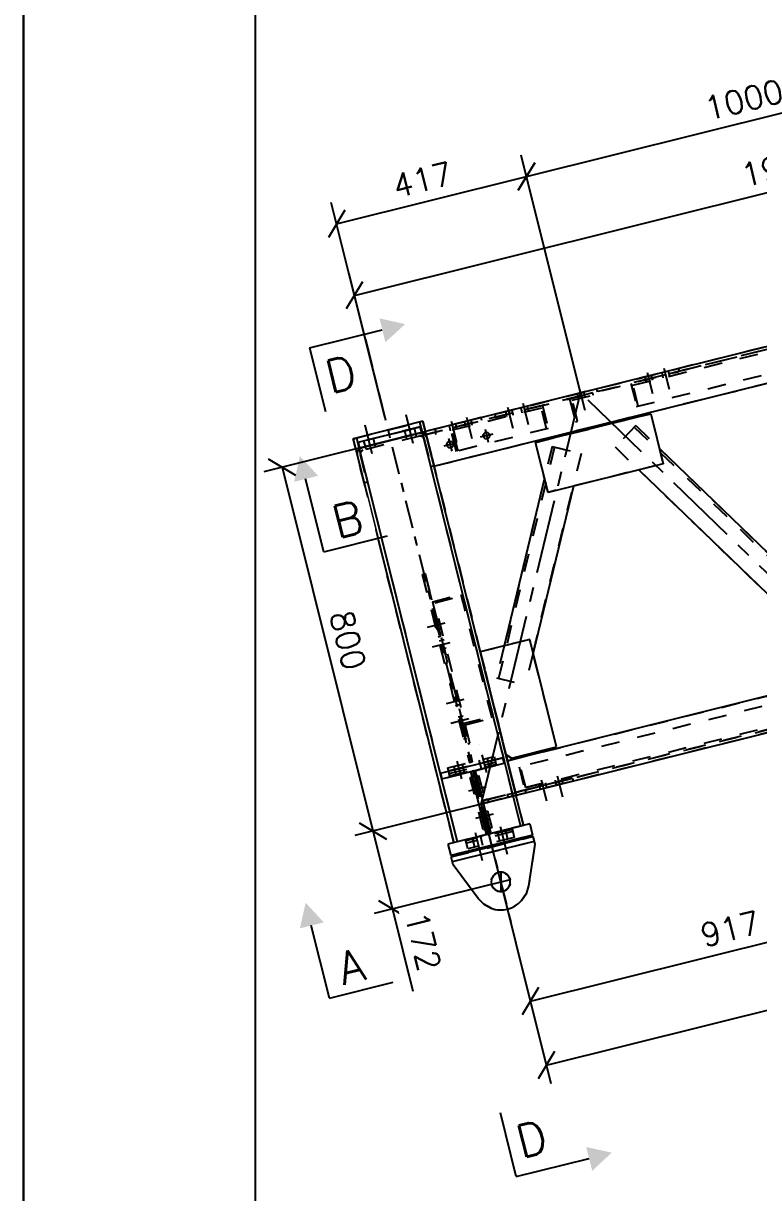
# Model space of a CAD drawing. Header units: millimetres. Extents: x 505 to 1346, y 20403 to 20997.
# Drawn here: x 505.1 to 583.5, y 20701.7 to 20826.4 of the extents above; entities that cross this region are included whole.
import ezdxf

# ---------------------------------------------------------------- set-up
doc = ezdxf.new("R2010")
doc.units = ezdxf.units.MM
for name, pattern in [('CENTER', [12.7, 7.9375, -1.5875, 1.5875, -1.5875]), ('DXK_LINE_DOT2', [3.9198, 1.9599, -1.9599]), ('DXK_LINE_DOT3', [5.9187, 2.979, -0.9799, 0.9799, -0.9799]), ('DXK_LINE_DOT6', [6.9771, 2.979, -1.0191, 1.9599, -1.0191])]:
    doc.linetypes.add(name, pattern=pattern)
doc.styles.add('RomanS', font='ROMANS__.TTF', dxfattribs={"height": 0.2})

# ---------------------------------------------------------------- blocks, each defined once
blk = doc.blocks.new('Unknown-110200292-1058')
at = {"color": 5, "linetype": 'Continuous'}
blk.add_line((505.07, 20996.85), (505.07, 20402.85), dxfattribs=at)
blk = doc.blocks.new('FORMATO_DET_A1-110200292-76346')
at = {"color": 2, "linetype": 'Continuous', "true_color": 0xffff00}
blk.add_line((505.07, 20403.05), (505.07, 20996.85), dxfattribs=at)
at = {"color": 1, "linetype": 'Continuous', "true_color": 0xff0000}
blk.add_line((529.8, 20412.67), (529.8, 20987.23), dxfattribs=at)
blk = doc.blocks.new('Part-110200292-1312 - 1090')
at = {"color": 7, "linetype": 'DXK_LINE_DOT2'}
for p, q in [((550.46, 20746.38), (555.4, 20747.61)), ((550.52, 20746.13), (555.47, 20747.37)), ((555.49, 20747.27), (553.16, 20746.68)), ((555.4, 20747.61), (555.49, 20747.27)), ((550.54, 20746.03), (550.46, 20746.38)), ((552.88, 20746.61), (550.54, 20746.03)), ((552.88, 20746.61), (550.54, 20746.03)), ((553.16, 20746.68), (552.88, 20746.61)), ((552.88, 20746.61), (553.16, 20746.68)), ((552.88, 20746.61), (552.88, 20746.61)), ((554.55, 20739.88), (552.88, 20746.61)), ((553.16, 20746.68), (554.84, 20739.95)), ((553.12, 20745.63), (553.4, 20745.7)), ((554.31, 20740.87), (554.59, 20740.94)), ((552.22, 20739.3), (557.17, 20740.53)), ((557.2, 20740.43), (552.25, 20739.2)), ((557.26, 20740.19), (552.31, 20738.95)), ((554.55, 20739.88), (554.84, 20739.95)), ((554.55, 20739.88), (554.55, 20739.88)), ((557.17, 20740.53), (557.26, 20740.19)), ((552.31, 20738.95), (552.22, 20739.3))]:
    blk.add_line(p, q, dxfattribs=at)
blk = doc.blocks.new('Part-110200292-1311 - 1090')
at = {"color": 7, "linetype": 'DXK_LINE_DOT3'}
blk.add_line((541.53, 20792.74), (557.11, 20730.23), dxfattribs=at)
at = {"color": 3, "linetype": 'Continuous'}
for p, q in [((547.66, 20783.97), (540.23, 20782.11)), ((547.31, 20783.88), (558.06, 20740.77)), ((558.4, 20740.86), (547.66, 20783.97)), ((540.23, 20782.11), (550.98, 20739.01)), ((540.58, 20782.2), (551.33, 20739.09))]:
    blk.add_line(p, q, dxfattribs=at)
at = {"color": 7, "linetype": 'DXK_LINE_DOT2'}
for p, q in [((558.4, 20740.86), (550.98, 20739.01)), ((558.4, 20740.86), (558.4, 20740.86)), ((558.4, 20740.86), (558.4, 20740.86)), ((558.06, 20740.77), (558.06, 20740.77)), ((550.98, 20739.01), (550.98, 20739.01)), ((551.33, 20739.09), (551.33, 20739.09)), ((551.33, 20739.09), (551.33, 20739.09))]:
    blk.add_line(p, q, dxfattribs=at)
blk = doc.blocks.new('Part-110200292-1313 - 1090')
at = {"color": 7, "linetype": 'DXK_LINE_DOT2'}
for p, q in [((548.68, 20764.72), (551.76, 20765.48)), ((548.68, 20764.72), (552.46, 20749.56)), ((548.94, 20764.61), (551.8, 20765.33)), ((552.68, 20749.62), (548.94, 20764.61)), ((555.04, 20752.32), (551.76, 20765.48)), ((549.21, 20762.57), (549.44, 20762.63)), ((551.92, 20751.71), (555, 20752.47)), ((552.19, 20751.6), (555.04, 20752.32)), ((552.46, 20749.56), (552.68, 20749.62))]:
    blk.add_line(p, q, dxfattribs=at)
blk = doc.blocks.new('Part-110200292-1314 - 1090')
at = {"color": 7, "linetype": 'DXK_LINE_DOT2'}
for p, q in [((547.24, 20782.7), (541.19, 20781.19)), ((547.31, 20782.4), (541.26, 20780.89)), ((547.24, 20782.7), (547.6, 20782.7)), ((547.51, 20782.39), (547.31, 20782.4)), ((547.68, 20782.29), (547.51, 20782.39)), ((547.6, 20782.7), (547.91, 20782.51)), ((547.78, 20782.12), (547.68, 20782.29)), ((547.78, 20782.12), (548.53, 20779.16)), ((547.91, 20782.51), (548.09, 20782.19)), ((548.09, 20782.19), (548.84, 20779.23)), ((540.68, 20780.71), (540.87, 20781.02)), ((540.87, 20781.02), (541.19, 20781.19)), ((541.09, 20780.79), (540.98, 20780.62)), ((541.26, 20780.89), (541.09, 20780.79)), ((540.68, 20780.34), (540.68, 20780.71)), ((541.41, 20777.38), (540.68, 20780.34)), ((540.98, 20780.62), (540.98, 20780.42)), ((540.98, 20780.42), (541.72, 20777.46)), ((548.53, 20779.16), (548.84, 20779.23)), ((541.72, 20777.46), (541.41, 20777.38))]:
    blk.add_line(p, q, dxfattribs=at)
blk = doc.blocks.new('Part-110200292-1750 - 1090')
at = {"color": 7, "linetype": 'DXK_LINE_DOT2'}
for p, q in [((1020.87, 20900.46), (548.01, 20782.57)), ((547.93, 20782.87), (547.91, 20782.87)), ((547.99, 20782.56), (547.91, 20782.87)), ((547.91, 20782.87), (548.09, 20782.19)), ((547.99, 20782.56), (548.01, 20782.57)), ((547.99, 20782.56), (547.99, 20782.56)), ((549.06, 20782.83), (548.98, 20783.14)), ((548.84, 20779.23), (548.85, 20779.18))]:
    blk.add_line(p, q, dxfattribs=at)
at = {"color": 3, "linetype": 'Continuous'}
for p, q in [((548.85, 20779.18), (1021.71, 20897.07)), ((941.58, 20881.02), (547.93, 20782.87))]:
    blk.add_line(p, q, dxfattribs=at)
blk = doc.blocks.new('Part-110200292-1355 - 1090')
at = {"color": 3, "linetype": 'Continuous'}
for p, q in [((1029.56, 20865.66), (556.68, 20747.76)), ((1030.48, 20861.96), (557.61, 20744.06))]:
    blk.add_line(p, q, dxfattribs=at)
at = {"color": 7, "linetype": 'DXK_LINE_DOT2'}
for p, q in [((1030.41, 20862.27), (557.53, 20744.37)), ((556.68, 20747.76), (557.61, 20744.06)), ((558.67, 20744.33), (558.6, 20744.63))]:
    blk.add_line(p, q, dxfattribs=at)
blk = doc.blocks.new('Part-110200292-1356 - 1090')
at = {"color": 7, "linetype": 'DXK_LINE_DOT2'}
for p, q in [((561.69, 20781.23), (555.74, 20756.56)), ((561.46, 20781.29), (560.64, 20777.89)), ((561.46, 20781.29), (564.55, 20780.55)), ((564.55, 20780.55), (563.71, 20777.06)), ((556.33, 20760.01), (555.51, 20756.61)), ((559.41, 20759.27), (558.59, 20755.87)), ((555.51, 20756.61), (558.59, 20755.87))]:
    blk.add_line(p, q, dxfattribs=at)
at = {"color": 3, "linetype": 'Continuous'}
for p, q in [((560.64, 20777.89), (556.33, 20760.01)), ((563.71, 20777.06), (559.41, 20759.27))]:
    blk.add_line(p, q, dxfattribs=at)
blk = doc.blocks.new('Part-110200292-1357 - 1090')
at = {"color": 7, "linetype": 'CENTER'}
blk.add_line((598.4, 20754.23), (564.47, 20787), dxfattribs=at)
at = {"color": 7, "linetype": 'DXK_LINE_DOT2'}
for p, q in [((570.37, 20783.51), (568.16, 20781.23)), ((570.2, 20783.34), (594.55, 20759.84)), ((570.37, 20783.51), (572.88, 20781.08)), ((568.16, 20781.23), (570.68, 20778.79)), ((592.19, 20762.44), (594.71, 20760.01)), ((589.99, 20760.15), (592.51, 20757.72)), ((594.71, 20760.01), (592.51, 20757.72))]:
    blk.add_line(p, q, dxfattribs=at)
at = {"color": 3, "linetype": 'Continuous'}
for p, q in [((572.88, 20781.08), (592.19, 20762.44)), ((570.68, 20778.79), (589.99, 20760.15))]:
    blk.add_line(p, q, dxfattribs=at)
blk = doc.blocks.new('Bolt-110200292-2314 - 1090')
at = {"color": 3, "linetype": 'Continuous'}
for p, q in [((553.24, 20740.08), (553.98, 20737.12)), ((553.24, 20740.08), (553.98, 20737.12)), ((553.24, 20740.08), (553.98, 20737.12)), ((553.8, 20739.69), (553.88, 20739.35)), ((553.8, 20739.69), (553.88, 20739.35)), ((553.8, 20739.69), (553.88, 20739.35)), ((552.92, 20739.47), (553.01, 20739.13)), ((552.92, 20739.47), (553.01, 20739.13)), ((552.92, 20739.47), (553.01, 20739.13)), ((553.01, 20739.13), (553.16, 20738.52)), ((553.01, 20739.13), (553.16, 20738.52)), ((553.01, 20739.13), (553.16, 20738.52)), ((553.88, 20739.35), (554.03, 20738.74)), ((553.88, 20739.35), (554.03, 20738.74)), ((553.88, 20739.35), (554.03, 20738.74))]:
    blk.add_line(p, q, dxfattribs=at)
blk = doc.blocks.new('Bolt-110200292-2320 - 1090')
at = {"color": 3, "linetype": 'DXK_LINE_DOT2'}
for p, q in [((554.43, 20744.97), (551.78, 20744.31)), ((553.24, 20745.14), (552.94, 20745.06)), ((553.52, 20745.21), (553.24, 20745.14)), ((553.83, 20745.29), (553.52, 20745.21)), ((553.46, 20744.27), (553.16, 20744.19)), ((553.74, 20744.34), (553.46, 20744.27)), ((554.05, 20744.41), (553.74, 20744.34)), ((555.16, 20742.06), (552.51, 20741.4)), ((553.97, 20742.23), (553.66, 20742.15)), ((554.25, 20742.3), (553.97, 20742.23)), ((554.56, 20742.37), (554.25, 20742.3)), ((554.19, 20741.36), (553.88, 20741.28)), ((554.47, 20741.43), (554.19, 20741.36)), ((554.77, 20741.5), (554.47, 20741.43))]:
    blk.add_line(p, q, dxfattribs=at)
blk = doc.blocks.new('Bolt-110200292-2315 - 1090')
at = {"color": 3, "linetype": 'Continuous'}
for p, q in [((553.24, 20740.08), (553.98, 20737.12)), ((553.24, 20740.08), (553.98, 20737.12)), ((553.24, 20740.08), (553.98, 20737.12)), ((553.8, 20739.69), (553.88, 20739.35)), ((553.8, 20739.69), (553.88, 20739.35)), ((553.8, 20739.69), (553.88, 20739.35)), ((552.92, 20739.47), (553.01, 20739.13)), ((552.92, 20739.47), (553.01, 20739.13)), ((552.92, 20739.47), (553.01, 20739.13)), ((553.01, 20739.13), (553.16, 20738.52)), ((553.01, 20739.13), (553.16, 20738.52)), ((553.01, 20739.13), (553.16, 20738.52)), ((553.88, 20739.35), (554.03, 20738.74)), ((553.88, 20739.35), (554.03, 20738.74)), ((553.88, 20739.35), (554.03, 20738.74))]:
    blk.add_line(p, q, dxfattribs=at)
blk = doc.blocks.new('Part-110200292-1384 - 1090')
at = {"color": 7, "linetype": 'DXK_LINE_DOT2'}
for p, q in [((591.42, 20755.44), (557.92, 20747.09)), ((591.87, 20752.93), (591.26, 20755.4)), ((591.98, 20753.2), (591.42, 20755.44)), ((560.27, 20745.06), (593.61, 20753.37)), ((591.87, 20752.93), (593.61, 20753.37)), ((591.98, 20753.2), (593.55, 20753.6)), ((593.55, 20753.6), (591.98, 20753.2)), ((593.61, 20753.37), (593.55, 20753.6)), ((558.63, 20744.89), (591.98, 20753.2)), ((557.92, 20747.09), (558.53, 20744.62)), ((558.63, 20744.89), (558.08, 20747.13)), ((558.53, 20744.62), (560.27, 20745.06)), ((558.53, 20744.62), (560.27, 20745.06)), ((560.21, 20745.28), (558.63, 20744.89)), ((560.27, 20745.06), (560.21, 20745.28))]:
    blk.add_line(p, q, dxfattribs=at)
blk = doc.blocks.new('Part-110200292-1692 - 1090')
at = {"color": 7, "linetype": 'DXK_LINE_DOT2'}
for p, q in [((556.19, 20748.08), (549.55, 20746.43)), ((549.7, 20745.82), (556.34, 20747.48)), ((556.34, 20747.48), (556.19, 20748.08)), ((549.55, 20746.43), (549.7, 20745.82))]:
    blk.add_line(p, q, dxfattribs=at)
blk = doc.blocks.new('Part-110200292-1396 - 1090')
at = {"color": 7, "linetype": 'DXK_LINE_DOT2'}
for p, q in [((565.78, 20787), (563.31, 20786.38)), ((565.84, 20786.77), (565.78, 20787)), ((563.31, 20786.38), (563.93, 20783.92)), ((563.6, 20786.21), (565.84, 20786.77)), ((564.16, 20783.98), (563.6, 20786.21)), ((563.93, 20783.92), (564.16, 20783.98))]:
    blk.add_line(p, q, dxfattribs=at)
blk = doc.blocks.new('Part-110200292-1408 - 1090')
at = {"color": 7, "linetype": 'DXK_LINE_DOT2'}
for p, q in [((607.76, 20797.47), (569.85, 20788.01)), ((570.06, 20787.82), (607.81, 20797.24)), ((606.71, 20794.59), (606.1, 20797.05)), ((607.76, 20797.47), (607.81, 20797.24)), ((606.87, 20794.63), (606.31, 20796.86)), ((570.46, 20785.55), (606.87, 20794.63)), ((571.56, 20788.2), (571.51, 20788.43)), ((569.85, 20788.01), (570.46, 20785.55)), ((570.62, 20785.59), (570.06, 20787.82))]:
    blk.add_line(p, q, dxfattribs=at)
blk = doc.blocks.new('Part-110200292-1409 - 1090')
at = {"color": 7, "linetype": 'DXK_LINE_DOT2'}
for p, q in [((560.41, 20785.66), (548.98, 20782.81)), ((560.3, 20785.39), (549.03, 20782.58)), ((558.65, 20784.98), (558.59, 20785.21)), ((560.85, 20783.15), (560.3, 20785.39)), ((560.41, 20785.66), (561.02, 20783.2)), ((551.41, 20780.8), (550.79, 20783.26)), ((548.98, 20782.81), (549.03, 20782.58)), ((551.24, 20780.76), (550.68, 20782.99)), ((561.02, 20783.2), (551.24, 20780.76))]:
    blk.add_line(p, q, dxfattribs=at)
blk = doc.blocks.new('Bolt-110200292-2583 - 1090')
at = {"color": 3, "linetype": 'Continuous'}
for p, q in [((558.34, 20785.89), (558.9, 20783.65)), ((556.46, 20785), (556.54, 20784.69)), ((556.54, 20784.69), (556.59, 20784.47)), ((556.7, 20785.48), (557.26, 20783.24)), ((557.14, 20785.17), (557.22, 20784.86)), ((557.22, 20784.86), (557.27, 20784.64)), ((558.1, 20785.41), (558.18, 20785.1)), ((558.18, 20785.1), (558.23, 20784.88)), ((558.78, 20785.58), (558.86, 20785.27)), ((558.86, 20785.27), (558.91, 20785.04))]:
    blk.add_line(p, q, dxfattribs=at)
blk = doc.blocks.new('Part-110200292-2102 - 1090')
at = {"color": 7, "linetype": 'CENTER'}
blk.add_line((553.89, 20743.13), (564.47, 20787), dxfattribs=at)
at = {"color": 7, "linetype": 'DXK_LINE_DOT2'}
for p, q in [((560.64, 20777.89), (556.33, 20760.01)), ((559.41, 20759.27), (563.71, 20777.06))]:
    blk.add_line(p, q, dxfattribs=at)
blk = doc.blocks.new('Part-110200292-1472 - 1090')
at = {"color": 3, "linetype": 'Continuous'}
for p, q in [((559.06, 20741.02), (550.33, 20738.85)), ((559.06, 20741.02), (559.37, 20739.81)), ((559.37, 20739.81), (550.63, 20737.63)), ((550.33, 20738.85), (550.63, 20737.63))]:
    blk.add_line(p, q, dxfattribs=at)
blk = doc.blocks.new('Part-110200292-1473 - 1090')
at = {"color": 3, "linetype": 'Continuous'}
for p, q in [((559.4, 20739.67), (550.67, 20737.49)), ((559.4, 20739.67), (559.61, 20738.84)), ((559.54, 20739.13), (550.8, 20736.96)), ((559.61, 20738.84), (558.94, 20734.41)), ((550.88, 20736.66), (550.67, 20737.49)), ((553.55, 20733.06), (550.88, 20736.66)), ((554.97, 20735.05), (554.94, 20734.84)), ((554.94, 20734.84), (554.97, 20734.63)), ((555.03, 20735.26), (554.97, 20735.05)), ((554.97, 20734.63), (555.03, 20734.42)), ((556.97, 20735.05), (556.9, 20735.26)), ((556.9, 20734.42), (556.97, 20734.63)), ((556.99, 20734.84), (556.97, 20735.05)), ((556.97, 20734.63), (556.99, 20734.84)), ((558.68, 20733.56), (558.19, 20732.83)), ((558.94, 20734.41), (558.68, 20733.56)), ((554.17, 20732.44), (553.55, 20733.06)), ((554.95, 20732.02), (554.17, 20732.44))]:
    blk.add_line(p, q, dxfattribs=at)
at = {"color": 7, "linetype": 'DXK_LINE_DOT2'}
for p, q in [((554.97, 20735.05), (555.03, 20735.26)), ((555.03, 20734.42), (554.97, 20734.63)), ((556.9, 20735.26), (556.97, 20735.05)), ((556.97, 20734.63), (556.9, 20734.42)), ((558.19, 20732.83), (558.68, 20733.56)), ((554.17, 20732.44), (554.95, 20732.02))]:
    blk.add_line(p, q, dxfattribs=at)
at = {"color": 3, "linetype": 'Continuous'}
for radius, start, end in [(1.02, 24, 156), (1.03, 204.0159, 335.9841), (3, 250.1632, 317.8372)]:
    blk.add_arc((555.97, 20734.84), radius, start, end, dxfattribs=at)
at = {"color": 7, "linetype": 'DXK_LINE_DOT2'}
for radius, start, end in [(1.02, 24, 156), (1.03, 204.0159, 335.9841), (3, 250.1632, 317.8372)]:
    blk.add_arc((555.97, 20734.84), radius, start, end, dxfattribs=at)
blk = doc.blocks.new('Part-110200292-1691 - 1090')
at = {"color": 3, "linetype": 'Continuous'}
for p, q in [((549.55, 20746.43), (556.19, 20748.08)), ((549.7, 20745.82), (556.34, 20747.48)), ((556.19, 20748.08), (556.34, 20747.48)), ((549.55, 20746.43), (549.7, 20745.82))]:
    blk.add_line(p, q, dxfattribs=at)
blk = doc.blocks.new('Part-110200292-1693 - 1090')
at = {"color": 3, "linetype": 'Continuous'}
for p, q in [((552.79, 20746.59), (553.25, 20746.71)), ((554.46, 20739.88), (552.79, 20746.59)), ((553.25, 20746.71), (554.92, 20739.99))]:
    blk.add_line(p, q, dxfattribs=at)
at = {"color": 7, "linetype": 'DXK_LINE_DOT2'}
for p, q in [((552.91, 20746.11), (553.37, 20746.22)), ((554.34, 20740.36), (554.8, 20740.48)), ((554.46, 20739.88), (554.92, 20739.99))]:
    blk.add_line(p, q, dxfattribs=at)
blk = doc.blocks.new('Part-110200292-1694 - 1090')
at = {"color": 7, "linetype": 'DXK_LINE_DOT2'}
for p, q in [((552.79, 20746.59), (554.46, 20739.88)), ((554.92, 20739.99), (553.25, 20746.71))]:
    blk.add_line(p, q, dxfattribs=at)
blk = doc.blocks.new('Part-110200292-1695 - 1090')
at = {"color": 3, "linetype": 'Continuous'}
for p, q in [((559.06, 20760.69), (553.79, 20759.38)), ((561.92, 20749.22), (559.06, 20760.69)), ((557.13, 20748.03), (556.53, 20748.39)), ((557.13, 20748.03), (561.92, 20749.22))]:
    blk.add_line(p, q, dxfattribs=at)
at = {"color": 7, "linetype": 'DXK_LINE_DOT2'}
blk.add_line((553.79, 20759.38), (556.53, 20748.39), dxfattribs=at)
blk = doc.blocks.new('Part-110200292-2421 - 1090')
at = {"color": 7, "linetype": 'DXK_LINE_DOT2'}
for p, q in [((563.61, 20745.88), (553.96, 20743.48)), ((557.92, 20744.47), (563.61, 20745.88)), ((563.61, 20745.88), (563.61, 20745.88)), ((563.61, 20745.88), (563.69, 20745.58)), ((563.69, 20745.58), (554.03, 20743.17)), ((563.69, 20745.58), (557.81, 20744.11)), ((553.96, 20743.48), (554.26, 20743.55)), ((553.96, 20743.48), (553.96, 20743.48)), ((553.96, 20743.48), (553.96, 20743.48)), ((553.96, 20743.48), (554.03, 20743.17)), ((554.1, 20743.51), (554.58, 20743.63)), ((554.38, 20743.58), (554.1, 20743.51)), ((554.1, 20743.51), (554.1, 20743.51)), ((554.1, 20743.51), (554.17, 20743.21)), ((554.66, 20743.33), (554.17, 20743.21)), ((554.26, 20743.55), (554.5, 20743.61)), ((554.49, 20743.61), (554.38, 20743.58)), ((554.46, 20743.28), (554.56, 20743.3)), ((554.57, 20743.31), (554.47, 20743.28)), ((554.56, 20743.63), (554.49, 20743.61)), ((554.5, 20743.61), (554.56, 20743.63)), ((554.56, 20743.63), (554.58, 20743.63)), ((554.58, 20743.63), (554.56, 20743.63)), ((554.56, 20743.3), (554.63, 20743.32)), ((554.64, 20743.32), (554.57, 20743.31)), ((554.58, 20743.63), (556.65, 20744.15)), ((554.58, 20743.63), (554.66, 20743.33)), ((554.58, 20743.63), (554.58, 20743.63)), ((554.63, 20743.32), (554.66, 20743.33)), ((554.66, 20743.33), (554.64, 20743.32)), ((556.73, 20743.84), (554.66, 20743.33)), ((556.65, 20744.15), (557.14, 20744.27)), ((556.65, 20744.15), (556.73, 20743.84)), ((557.21, 20743.97), (556.73, 20743.84)), ((557.14, 20744.27), (557.16, 20744.28)), ((557.14, 20744.27), (557.14, 20744.27)), ((557.14, 20744.27), (557.21, 20743.97)), ((557.14, 20744.27), (557.21, 20743.96)), ((557.16, 20744.28), (557.18, 20744.28)), ((557.18, 20744.28), (557.21, 20744.29)), ((557.21, 20744.29), (557.3, 20744.31)), ((557.21, 20743.96), (557.21, 20743.97)), ((557.23, 20743.97), (557.21, 20743.96)), ((557.5, 20744.04), (557.23, 20743.97)), ((557.3, 20744.31), (557.57, 20744.38)), ((557.81, 20744.11), (557.5, 20744.04)), ((557.57, 20744.38), (557.92, 20744.47)), ((554.03, 20743.17), (554.04, 20743.17)), ((554.47, 20743.28), (554.04, 20743.17)), ((554.17, 20743.21), (554.46, 20743.28)), ((554.17, 20743.21), (554.17, 20743.21))]:
    blk.add_line(p, q, dxfattribs=at)
at = {"color": 3, "linetype": 'Continuous'}
blk.add_line((563.69, 20745.58), (563.69, 20745.58), dxfattribs=at)
blk = doc.blocks.new('Part-110200292-1696 - 1090')
at = {"color": 7, "linetype": 'DXK_LINE_DOT2'}
for p, q in [((547.38, 20783.38), (540.75, 20781.73)), ((547.54, 20782.78), (547.38, 20783.38)), ((540.9, 20781.12), (547.54, 20782.78)), ((540.75, 20781.73), (540.9, 20781.12))]:
    blk.add_line(p, q, dxfattribs=at)
blk = doc.blocks.new('Bolt-110200292-1697 - 1090')
at = {"color": 3, "linetype": 'Continuous'}
for p, q in [((546.63, 20781.59), (545.87, 20784.65)), ((546.63, 20781.59), (545.87, 20784.65)), ((542.26, 20780.5), (541.5, 20783.56)), ((542.26, 20780.5), (541.5, 20783.56)), ((546.92, 20782.62), (546.76, 20783.23)), ((546.91, 20782.62), (546.76, 20783.23)), ((542.55, 20781.53), (542.4, 20782.14)), ((542.55, 20781.53), (542.4, 20782.14)), ((545.89, 20782.37), (545.74, 20782.97)), ((545.9, 20782.37), (545.75, 20782.97)), ((545.97, 20782.06), (545.89, 20782.37)), ((545.97, 20782.06), (545.9, 20782.37)), ((546.99, 20782.31), (546.91, 20782.62)), ((546.99, 20782.32), (546.92, 20782.62)), ((541.53, 20781.28), (541.38, 20781.88)), ((541.53, 20781.28), (541.38, 20781.88)), ((541.61, 20780.97), (541.53, 20781.28)), ((541.6, 20780.97), (541.53, 20781.28)), ((542.63, 20781.23), (542.55, 20781.53)), ((542.62, 20781.23), (542.55, 20781.53))]:
    blk.add_line(p, q, dxfattribs=at)
blk = doc.blocks.new('Part-110200292-1698 - 1090')
at = {"color": 7, "linetype": 'DXK_LINE_DOT2'}
for p, q in [((547.93, 20767.69), (547.63, 20767.62)), ((549.99, 20758.14), (547.63, 20767.62)), ((547.63, 20767.62), (547.63, 20767.62)), ((547.63, 20767.62), (549.28, 20760.99)), ((550.3, 20758.22), (547.93, 20767.69)), ((549.59, 20761.07), (547.93, 20767.69)), ((549.28, 20760.99), (549.59, 20761.07)), ((549.99, 20758.14), (550.3, 20758.22)), ((549.99, 20758.14), (549.99, 20758.14))]:
    blk.add_line(p, q, dxfattribs=at)
blk = doc.blocks.new('Part-110200292-1699 - 1090')
at = {"color": 7, "linetype": 'DXK_LINE_DOT2'}
for p, q in [((550.53, 20755.98), (550.84, 20756.06)), ((550.53, 20755.98), (552.63, 20747.56)), ((550.84, 20756.06), (552.93, 20747.64)), ((552.32, 20750.11), (552.01, 20750.04)), ((552.63, 20747.56), (552.93, 20747.64)), ((552.93, 20747.64), (552.63, 20747.56))]:
    blk.add_line(p, q, dxfattribs=at)
blk = doc.blocks.new('Bolt-110200292-1700 - 1090')
at = {"color": 3, "linetype": 'DXK_LINE_DOT2'}
for p, q in [((551.21, 20754.55), (550.9, 20754.48)), ((551.44, 20754.61), (551.21, 20754.55)), ((552.04, 20754.3), (549.7, 20753.71)), ((551.43, 20753.68), (551.12, 20753.6)), ((551.66, 20753.74), (551.43, 20753.68)), ((552.56, 20752.21), (550.22, 20751.62)), ((551.73, 20752.46), (551.43, 20752.39)), ((551.96, 20752.52), (551.73, 20752.46)), ((551.95, 20751.59), (551.64, 20751.51)), ((552.18, 20751.65), (551.95, 20751.59))]:
    blk.add_line(p, q, dxfattribs=at)
blk = doc.blocks.new('Bolt-110200292-1703 - 1090')
at = {"color": 3, "linetype": 'DXK_LINE_DOT2'}
for p, q in [((550.01, 20762.43), (547.67, 20761.85)), ((549.18, 20762.69), (548.88, 20762.61)), ((549.41, 20762.74), (549.18, 20762.69)), ((549.4, 20761.81), (549.09, 20761.74)), ((549.63, 20761.87), (549.4, 20761.81)), ((550.54, 20760.34), (548.19, 20759.76)), ((549.7, 20760.6), (549.4, 20760.52)), ((549.92, 20759.72), (549.62, 20759.65)), ((549.93, 20760.65), (549.7, 20760.6)), ((550.15, 20759.78), (549.92, 20759.72))]:
    blk.add_line(p, q, dxfattribs=at)
blk = doc.blocks.new('Part-110200292-2319 - 1090')
at = {"color": 7, "linetype": 'DXK_LINE_DOT2'}
for p, q in [((552.71, 20745.96), (553.02, 20746.04)), ((554.11, 20740.38), (552.71, 20745.96)), ((554.41, 20740.46), (554.11, 20740.38))]:
    blk.add_line(p, q, dxfattribs=at)
blk = doc.blocks.new('Part-110200292-2098 - 1090')
at = {"color": 7, "linetype": 'DXK_LINE_DOT2'}
for p, q in [((553.16, 20746.68), (555.49, 20747.27)), ((552.88, 20746.61), (553.16, 20746.68)), ((552.88, 20746.61), (553.16, 20746.68)), ((553.16, 20746.68), (553.16, 20746.68)), ((553.16, 20746.68), (553.16, 20746.68)), ((554.55, 20739.88), (554.84, 20739.95)), ((554.84, 20739.95), (554.84, 20739.95))]:
    blk.add_line(p, q, dxfattribs=at)
blk = doc.blocks.new('Part-110200292-2149 - 1090')
at = {"color": 7, "linetype": 'DXK_LINE_DOT2'}
for p, q in [((559.06, 20760.69), (553.79, 20759.38)), ((561.92, 20749.22), (559.06, 20760.69)), ((556.53, 20748.39), (557.13, 20748.03)), ((557.13, 20748.03), (561.92, 20749.22))]:
    blk.add_line(p, q, dxfattribs=at)
blk = doc.blocks.new('Part-110200292-1873 - 1090')
at = {"color": 3, "linetype": 'Continuous'}
for p, q in [((540.75, 20781.73), (547.39, 20783.38)), ((547.39, 20783.38), (547.54, 20782.78)), ((540.9, 20781.12), (547.54, 20782.78)), ((540.75, 20781.73), (540.9, 20781.12))]:
    blk.add_line(p, q, dxfattribs=at)
blk = doc.blocks.new('Part-110200292-1882 - 1090')
at = {"color": 3, "linetype": 'Continuous'}
for p, q in [((571.96, 20784.78), (559.68, 20781.72)), ((571.96, 20784.78), (573.29, 20779.45)), ((561.01, 20776.39), (559.68, 20781.72)), ((573.29, 20779.45), (561.01, 20776.39))]:
    blk.add_line(p, q, dxfattribs=at)
blk = doc.blocks.new('Part-110200292-2580 - 1090')
at = {"color": 7, "linetype": 'DXK_LINE_DOT2'}
for p, q in [((555.34, 20784.72), (574.93, 20789.61)), ((574.93, 20789.61), (574.93, 20789.61)), ((574.93, 20789.61), (575, 20789.3)), ((555.42, 20784.42), (575, 20789.3)), ((555.34, 20784.72), (555.34, 20784.72)), ((555.34, 20784.72), (555.42, 20784.42))]:
    blk.add_line(p, q, dxfattribs=at)
blk = doc.blocks.new('Part-110200292-2101 - 1090')
at = {"color": 7, "linetype": 'DXK_LINE_DOT2'}
for p, q in [((556.68, 20747.76), (1029.56, 20865.66)), ((1030.48, 20861.96), (557.61, 20744.06)), ((557.53, 20744.37), (557.57, 20744.38)), ((557.53, 20744.37), (557.53, 20744.37)), ((557.53, 20744.37), (557.61, 20744.06))]:
    blk.add_line(p, q, dxfattribs=at)
blk = doc.blocks.new('Bolt-110200292-5583 - 1090')
at = {"color": 3, "linetype": 'Continuous'}
for p, q in [((550.41, 20782.15), (550.75, 20780.8)), ((555.14, 20782.61), (553.78, 20782.27)), ((554.29, 20783.12), (554.63, 20781.76)), ((551.26, 20781.65), (549.9, 20781.31))]:
    blk.add_line(p, q, dxfattribs=at)
for centre in [(554.46, 20782.44), (550.58, 20781.48)]:
    blk.add_circle(centre, 0.35, dxfattribs=at)
blk = doc.blocks.new('Part-110200292-2128 - 1090')
at = {"color": 7, "linetype": 'DXK_LINE_DOT2'}
for p, q in [((559.06, 20741.02), (550.33, 20738.85)), ((559.06, 20741.02), (559.37, 20739.81)), ((559.37, 20739.81), (550.63, 20737.63)), ((550.33, 20738.85), (550.63, 20737.63))]:
    blk.add_line(p, q, dxfattribs=at)
blk = doc.blocks.new('Part-110200292-2097 - 1090')
at = {"color": 7, "linetype": 'DXK_LINE_DOT2'}
for p, q in [((540.23, 20782.11), (547.66, 20783.97)), ((547.31, 20783.88), (558.06, 20740.77)), ((547.66, 20783.97), (558.4, 20740.86)), ((550.98, 20739.01), (540.23, 20782.11)), ((540.58, 20782.2), (551.33, 20739.09))]:
    blk.add_line(p, q, dxfattribs=at)
blk = doc.blocks.new('Part-110200292-2103 - 1090')
at = {"color": 7, "linetype": 'DXK_LINE_DOT2'}
for p, q in [((572.88, 20781.08), (592.19, 20762.44)), ((570.68, 20778.79), (589.99, 20760.15))]:
    blk.add_line(p, q, dxfattribs=at)
blk = doc.blocks.new('Part-110200292-2129 - 1090')
at = {"color": 7, "linetype": 'DXK_LINE_DOT2'}
for p, q in [((550.67, 20737.49), (559.4, 20739.67)), ((559.4, 20739.67), (559.61, 20738.84)), ((559.54, 20739.13), (550.8, 20736.96)), ((559.61, 20738.84), (558.94, 20734.41)), ((550.88, 20736.66), (550.67, 20737.49)), ((553.55, 20733.06), (550.88, 20736.66)), ((554.97, 20735.05), (554.94, 20734.84)), ((554.94, 20734.84), (554.97, 20734.63)), ((556.99, 20734.84), (556.97, 20735.05)), ((556.97, 20734.63), (556.99, 20734.84)), ((558.94, 20734.41), (558.68, 20733.56)), ((554.17, 20732.44), (553.55, 20733.06))]:
    blk.add_line(p, q, dxfattribs=at)
blk = doc.blocks.new('Part-110200292-2151 - 1090')
at = {"color": 7, "linetype": 'DXK_LINE_DOT2'}
for p, q in [((547.93, 20767.69), (547.93, 20767.69)), ((550.3, 20758.22), (550.3, 20758.22))]:
    blk.add_line(p, q, dxfattribs=at)
blk = doc.blocks.new('Part-110200292-2169 - 1090')
at = {"color": 7, "linetype": 'DXK_LINE_DOT2'}
for p, q in [((548.85, 20779.18), (1021.71, 20897.07)), ((941.58, 20881.02), (547.93, 20782.87))]:
    blk.add_line(p, q, dxfattribs=at)
blk = doc.blocks.new('Part-110200292-2184 - 1090')
at = {"color": 7, "linetype": 'DXK_LINE_DOT2'}
for p, q in [((540.75, 20781.73), (547.39, 20783.38)), ((547.39, 20783.38), (547.54, 20782.78)), ((540.9, 20781.12), (547.54, 20782.78)), ((540.75, 20781.73), (540.9, 20781.12))]:
    blk.add_line(p, q, dxfattribs=at)
blk = doc.blocks.new('Bolt-110200292-2316 - 1090')
at = {"color": 3, "linetype": 'DXK_LINE_DOT2'}
for p, q in [((551.81, 20745.82), (551.07, 20748.78)), ((551.16, 20746.55), (551.01, 20747.16)), ((552.03, 20746.77), (551.88, 20747.38)), ((551.25, 20746.21), (551.16, 20746.55)), ((552.12, 20746.43), (552.03, 20746.77))]:
    blk.add_line(p, q, dxfattribs=at)
blk = doc.blocks.new('Part-110200292-2187 - 1090')
at = {"color": 7, "linetype": 'DXK_LINE_DOT2'}
for p, q in [((559.68, 20781.72), (571.96, 20784.78)), ((571.96, 20784.78), (573.29, 20779.45)), ((561.01, 20776.39), (559.68, 20781.72)), ((573.29, 20779.45), (561.01, 20776.39))]:
    blk.add_line(p, q, dxfattribs=at)
blk = doc.blocks.new('Bolt-110200292-2310 - 1090')
at = {"color": 3, "linetype": 'Continuous'}
for p, q in [((555.59, 20740.14), (555.68, 20739.79)), ((555.59, 20740.14), (555.68, 20739.79)), ((555.59, 20740.14), (555.68, 20739.79)), ((555.68, 20739.79), (555.83, 20739.19)), ((555.68, 20739.79), (555.83, 20739.19)), ((555.68, 20739.79), (555.83, 20739.19)), ((555.91, 20740.74), (556.64, 20737.78)), ((555.91, 20740.74), (556.64, 20737.78)), ((555.91, 20740.74), (556.64, 20737.78)), ((556.47, 20740.36), (556.55, 20740.01)), ((556.47, 20740.36), (556.55, 20740.01)), ((556.47, 20740.36), (556.55, 20740.01)), ((556.55, 20740.01), (556.7, 20739.41)), ((556.55, 20740.01), (556.7, 20739.41)), ((556.55, 20740.01), (556.7, 20739.41))]:
    blk.add_line(p, q, dxfattribs=at)
blk = doc.blocks.new('Part-110200292-2318 - 1090')
at = {"color": 7, "linetype": 'DXK_LINE_DOT2'}
for p, q in [((553.3, 20746.11), (553.61, 20746.18)), ((553.61, 20746.18), (555, 20740.6)), ((555, 20740.6), (554.69, 20740.53))]:
    blk.add_line(p, q, dxfattribs=at)
blk = doc.blocks.new('Bolt-110200292-2312 - 1090')
at = {"color": 3, "linetype": 'DXK_LINE_DOT2'}
for p, q in [((554.47, 20746.49), (553.74, 20749.45)), ((553.83, 20747.22), (553.68, 20747.82)), ((553.91, 20746.87), (553.83, 20747.22)), ((554.7, 20747.44), (554.55, 20748.04)), ((554.79, 20747.09), (554.7, 20747.44))]:
    blk.add_line(p, q, dxfattribs=at)
blk = doc.blocks.new('Bolt-110200292-2245 - 1090')
at = {"color": 3, "linetype": 'Continuous'}
for p, q in [((546.63, 20781.59), (545.87, 20784.65)), ((546.63, 20781.59), (545.87, 20784.65)), ((542.26, 20780.5), (541.5, 20783.56)), ((542.26, 20780.5), (541.5, 20783.56)), ((546.92, 20782.62), (546.76, 20783.23)), ((546.91, 20782.62), (546.76, 20783.23)), ((542.55, 20781.53), (542.4, 20782.14)), ((542.55, 20781.53), (542.4, 20782.14)), ((545.89, 20782.37), (545.74, 20782.97)), ((545.9, 20782.37), (545.75, 20782.97)), ((545.97, 20782.06), (545.89, 20782.37)), ((545.97, 20782.06), (545.9, 20782.37)), ((546.99, 20782.31), (546.91, 20782.62)), ((546.99, 20782.32), (546.92, 20782.62)), ((541.53, 20781.28), (541.38, 20781.88)), ((541.53, 20781.28), (541.38, 20781.88)), ((541.61, 20780.97), (541.53, 20781.28)), ((541.6, 20780.97), (541.53, 20781.28)), ((542.63, 20781.23), (542.55, 20781.53)), ((542.62, 20781.23), (542.55, 20781.53))]:
    blk.add_line(p, q, dxfattribs=at)
blk = doc.blocks.new('Part-110200292-2308 - 1090')
at = {"color": 7, "linetype": 'DXK_LINE_DOT2'}
for p, q in [((557.41, 20739.58), (552.46, 20738.35)), ((557.26, 20740.19), (557.41, 20739.58)), ((552.46, 20738.35), (552.31, 20738.95))]:
    blk.add_line(p, q, dxfattribs=at)
blk = doc.blocks.new('Part-110200292-2309 - 1090')
at = {"color": 7, "linetype": 'DXK_LINE_DOT2'}
for p, q in [((550.31, 20746.98), (555.25, 20748.22)), ((555.25, 20748.22), (555.4, 20747.61)), ((550.46, 20746.38), (550.31, 20746.98))]:
    blk.add_line(p, q, dxfattribs=at)
blk = doc.blocks.new('Bolt-110200292-2311 - 1090')
at = {"color": 3, "linetype": 'Continuous'}
for p, q in [((555.59, 20740.14), (555.68, 20739.79)), ((555.59, 20740.14), (555.68, 20739.79)), ((555.59, 20740.14), (555.68, 20739.79)), ((555.68, 20739.79), (555.83, 20739.19)), ((555.68, 20739.79), (555.83, 20739.19)), ((555.68, 20739.79), (555.83, 20739.19)), ((555.91, 20740.74), (556.64, 20737.78)), ((555.91, 20740.74), (556.64, 20737.78)), ((555.91, 20740.74), (556.64, 20737.78)), ((556.47, 20740.36), (556.55, 20740.01)), ((556.47, 20740.36), (556.55, 20740.01)), ((556.47, 20740.36), (556.55, 20740.01)), ((556.55, 20740.01), (556.7, 20739.41)), ((556.55, 20740.01), (556.7, 20739.41)), ((556.55, 20740.01), (556.7, 20739.41))]:
    blk.add_line(p, q, dxfattribs=at)
blk = doc.blocks.new('Bolt-110200292-2313 - 1090')
at = {"color": 3, "linetype": 'DXK_LINE_DOT2'}
blk.add_line((553.74, 20749.45), (553.74, 20749.45), dxfattribs=at)
blk = doc.blocks.new('Bolt-110200292-2317 - 1090')
at = {"color": 3, "linetype": 'DXK_LINE_DOT2'}
for p, q in [((551.25, 20746.21), (551.25, 20746.21)), ((551.81, 20745.82), (551.81, 20745.82)), ((552.12, 20746.43), (552.12, 20746.43))]:
    blk.add_line(p, q, dxfattribs=at)
blk = doc.blocks.new('Bolt-110200292-2420 - 1090')
at = {"color": 3, "linetype": 'Continuous'}
for p, q in [((562, 20746.15), (562.56, 20743.91)), ((562.44, 20745.84), (562.49, 20745.61)), ((560.04, 20745.24), (560.09, 20745.01)), ((560.09, 20745.01), (560.17, 20744.7)), ((560.28, 20745.72), (560.84, 20743.48)), ((560.72, 20745.41), (560.77, 20745.18)), ((560.77, 20745.18), (560.85, 20744.87)), ((561.76, 20745.67), (561.82, 20745.44)), ((561.82, 20745.44), (561.89, 20745.13)), ((562.5, 20745.61), (562.57, 20745.3))]:
    blk.add_line(p, q, dxfattribs=at)
blk = doc.blocks.new('Bolt-110200292-2581 - 1090')
at = {"color": 3, "linetype": 'Continuous'}
for p, q in [((573.37, 20789.64), (573.93, 20787.39)), ((571.34, 20788.71), (571.42, 20788.4)), ((571.42, 20788.4), (571.47, 20788.18)), ((571.58, 20789.19), (572.14, 20786.95)), ((572.02, 20788.88), (572.09, 20788.57)), ((572.09, 20788.57), (572.15, 20788.35)), ((573.13, 20789.16), (573.21, 20788.85)), ((573.21, 20788.85), (573.27, 20788.62)), ((573.81, 20789.33), (573.89, 20789.02)), ((573.89, 20789.02), (573.95, 20788.79))]:
    blk.add_line(p, q, dxfattribs=at)
blk = doc.blocks.new('Bolt-110200292-2582 - 1090')
at = {"color": 3, "linetype": 'Continuous'}
for p, q in [((564.37, 20787.4), (564.93, 20785.15)), ((564.37, 20787.4), (564.93, 20785.15)), ((564.81, 20787.08), (564.89, 20786.78)), ((564.81, 20787.08), (564.89, 20786.78)), ((564.13, 20786.91), (564.21, 20786.61)), ((564.13, 20786.91), (564.21, 20786.61)), ((564.21, 20786.61), (564.26, 20786.38)), ((564.21, 20786.61), (564.26, 20786.38)), ((564.89, 20786.78), (564.94, 20786.55)), ((564.89, 20786.78), (564.94, 20786.55))]:
    blk.add_line(p, q, dxfattribs=at)
blk = doc.blocks.new('Part-110200292-2584 - 1090')
at = {"color": 7, "linetype": 'DXK_LINE_DOT2'}
for p, q in [((555.34, 20784.72), (566.19, 20787.42)), ((555.42, 20784.42), (566.26, 20787.12)), ((566.19, 20787.42), (566.26, 20787.12)), ((555.34, 20784.72), (555.42, 20784.42))]:
    blk.add_line(p, q, dxfattribs=at)
blk = doc.blocks.new('Bolt-110200292-2585 - 1090')
at = {"color": 3, "linetype": 'Continuous'}
for p, q in [((564.37, 20787.39), (564.93, 20785.15)), ((564.37, 20787.39), (564.93, 20785.15)), ((564.81, 20787.08), (564.89, 20786.78)), ((564.81, 20787.08), (564.89, 20786.78)), ((564.13, 20786.91), (564.21, 20786.61)), ((564.13, 20786.91), (564.21, 20786.61)), ((564.21, 20786.61), (564.26, 20786.38)), ((564.21, 20786.61), (564.26, 20786.38)), ((564.89, 20786.78), (564.94, 20786.55)), ((564.89, 20786.78), (564.94, 20786.55))]:
    blk.add_line(p, q, dxfattribs=at)
blk = doc.blocks.new('Part-110200292-2586 - 1090')
at = {"color": 7, "linetype": 'DXK_LINE_DOT2'}
for p, q in [((553.89, 20784.36), (547.79, 20782.84)), ((547.87, 20782.54), (553.96, 20784.06)), ((547.87, 20782.54), (553.96, 20784.05)), ((553.89, 20784.36), (553.89, 20784.36)), ((553.96, 20784.05), (553.89, 20784.36)), ((547.93, 20782.88), (547.79, 20782.84)), ((547.79, 20782.84), (547.79, 20782.84)), ((547.79, 20782.84), (547.87, 20782.54))]:
    blk.add_line(p, q, dxfattribs=at)
at = {"color": 3, "linetype": 'Continuous'}
for q in [(547.93, 20782.88), (553.89, 20784.36)]:
    blk.add_line((553.89, 20784.36), q, dxfattribs=at)
blk = doc.blocks.new('Bolt-110200292-2587 - 1090')
at = {"color": 3, "linetype": 'Continuous'}
for p, q in [((550.45, 20783.5), (550.53, 20783.2)), ((550.69, 20783.99), (551.25, 20781.74)), ((551.13, 20783.67), (551.21, 20783.37)), ((551.21, 20783.37), (551.26, 20783.14)), ((552.09, 20783.91), (552.17, 20783.61)), ((552.17, 20783.61), (552.22, 20783.38)), ((552.33, 20784.4), (552.89, 20782.15)), ((552.77, 20784.08), (552.85, 20783.78)), ((552.85, 20783.77), (552.9, 20783.55)), ((550.53, 20783.2), (550.58, 20782.97))]:
    blk.add_line(p, q, dxfattribs=at)
blk = doc.blocks.new('Bolt-110200292-2589 - 1090')
at = {"color": 3, "linetype": 'Continuous'}
for p, q in [((558.34, 20785.89), (558.9, 20783.64)), ((556.46, 20785), (556.54, 20784.69)), ((556.54, 20784.69), (556.59, 20784.47)), ((556.7, 20785.48), (557.26, 20783.24)), ((557.14, 20785.17), (557.22, 20784.86)), ((557.22, 20784.86), (557.27, 20784.64)), ((558.1, 20785.41), (558.18, 20785.1)), ((558.18, 20785.1), (558.23, 20784.88)), ((558.78, 20785.58), (558.86, 20785.27)), ((558.86, 20785.27), (558.91, 20785.04))]:
    blk.add_line(p, q, dxfattribs=at)
blk = doc.blocks.new('Bolt-110200292-2590 - 1090')
at = {"color": 3, "linetype": 'Continuous'}
for p, q in [((550.45, 20783.5), (550.53, 20783.2)), ((550.69, 20783.99), (551.25, 20781.74)), ((551.13, 20783.67), (551.21, 20783.37)), ((551.21, 20783.37), (551.26, 20783.14)), ((552.09, 20783.91), (552.17, 20783.61)), ((552.17, 20783.61), (552.22, 20783.38)), ((552.33, 20784.4), (552.89, 20782.15)), ((552.77, 20784.08), (552.85, 20783.78)), ((552.85, 20783.77), (552.9, 20783.55)), ((550.53, 20783.2), (550.58, 20782.97))]:
    blk.add_line(p, q, dxfattribs=at)
blk = doc.blocks.new('Line-110200292-57433 - 1090')
at = {"color": 7, "linetype": 'DXK_LINE_DOT6'}
blk.add_line((555.97, 20735.87), (555.97, 20733.82), dxfattribs=at)
blk = doc.blocks.new('StraightDimension-110200292-63569 - 1090')
at = {"color": 7, "linetype": 'Continuous'}
for p, q in [((598.4, 20754.23), (604.13, 20731.26)), ((555.49, 20736.72), (559.62, 20720.16)), ((602.77, 20731.75), (604.52, 20734.66)), ((559.14, 20722.1), (603.65, 20733.2)), ((560.01, 20723.56), (558.26, 20720.65))]:
    blk.add_line(p, q, dxfattribs=at)
at = {"color": 0}
blk.add_wipeout([(585.21, 20729.22), (584.36, 20732.62), (576.44, 20730.64), (577.29, 20727.25)], dxfattribs=at)
at = {"color": 3, "style": 'RomanS'}
blk.add_text('917', height=2.477, rotation=13.9974, dxfattribs=at).set_placement((577.65, 20727.85))
blk = doc.blocks.new('StraightDimension-110200292-57357 - 1090')
at = {"color": 7, "linetype": 'Continuous'}
for p, q in [((558.17, 20744.2), (540.4, 20739.77)), ((540.88, 20741.13), (543.79, 20739.38)), ((542.34, 20740.26), (544.41, 20731.92)), ((556.97, 20735.05), (542.47, 20731.44)), ((545.87, 20731.05), (542.96, 20732.8))]:
    blk.add_line(p, q, dxfattribs=at)
at = {"color": 0}
blk.add_wipeout([(547.08, 20723.72), (550.47, 20724.57), (548.5, 20732.49), (545.1, 20731.64)], dxfattribs=at)
at = {"color": 7, "linetype": 'Continuous'}
blk.add_line((544.41, 20731.92), (546.6, 20723.15), dxfattribs=at)
blk.add_line((544.41, 20731.92), (546.6, 20723.15), dxfattribs=at)
at = {"color": 3, "style": 'RomanS'}
blk.add_text('172', height=2.477, rotation=-76.0029, dxfattribs=at).set_placement((545.71, 20731.28))
blk = doc.blocks.new('StraightDimension-110200292-57358 - 1090')
at = {"color": 7, "linetype": 'Continuous'}
for p, q in [((548.37, 20782.99), (530.72, 20778.59)), ((534.12, 20778.2), (531.21, 20779.94)), ((532.66, 20779.07), (542.34, 20740.26)), ((558.17, 20744.2), (540.4, 20739.77)), ((540.88, 20741.13), (543.79, 20739.38))]:
    blk.add_line(p, q, dxfattribs=at)
at = {"color": 0}
blk.add_wipeout([(539.07, 20755.85), (542.46, 20756.69), (540.49, 20764.61), (537.09, 20763.77)], dxfattribs=at)
at = {"color": 3, "style": 'RomanS'}
blk.add_text('800', height=2.477, rotation=-76.0029, dxfattribs=at).set_placement((537.7, 20763.4))
blk = doc.blocks.new('StraightDimension-110200292-56910 - 1090')
at = {"color": 7, "linetype": 'Continuous'}
for p, q in [((632.52, 20819.15), (634.26, 20822.06)), ((642.28, 20784.93), (632.82, 20822.89)), ((540.36, 20797.41), (633.39, 20820.61)), ((543.42, 20785.16), (539.79, 20799.69)), ((541.24, 20798.87), (539.49, 20795.96))]:
    blk.add_line(p, q, dxfattribs=at)
at = {"color": 0}
blk.add_wipeout([(591.85, 20810.87), (591, 20814.26), (580.77, 20811.71), (581.61, 20808.31)], dxfattribs=at)
at = {"color": 3, "style": 'RomanS'}
blk.add_text('1918', height=2.477, rotation=13.9974, dxfattribs=at).set_placement((581.98, 20808.92))
blk = doc.blocks.new('StraightDimension-110200292-57068 - 1090')
at = {"color": 7, "linetype": 'Continuous'}
for p, q in [((612.98, 20799.09), (606.66, 20824.47)), ((606.35, 20820.73), (608.1, 20823.64)), ((558.71, 20810.09), (607.23, 20822.19)), ((564.47, 20787), (558.14, 20812.37)), ((559.59, 20811.55), (557.84, 20808.64))]:
    blk.add_line(p, q, dxfattribs=at)
at = {"color": 0}
blk.add_wipeout([(587.94, 20818), (587.1, 20821.39), (576.86, 20818.84), (577.7, 20815.45)], dxfattribs=at)
at = {"color": 3, "style": 'RomanS'}
blk.add_text('1000', height=2.477, rotation=13.9974, dxfattribs=at).set_placement((578.07, 20816.05))
blk = doc.blocks.new('StraightDimension-110200292-57069 - 1090')
at = {"color": 7, "linetype": 'Continuous'}
for p, q in [((564.47, 20787), (558.14, 20812.37)), ((557.84, 20808.64), (559.59, 20811.55)), ((538.46, 20805.04), (558.71, 20810.09)), ((543.6, 20784.41), (537.89, 20807.32)), ((539.33, 20806.5), (537.59, 20803.59))]:
    blk.add_line(p, q, dxfattribs=at)
at = {"color": 0}
blk.add_wipeout([(552.4, 20809.14), (551.55, 20812.53), (543.63, 20810.56), (544.48, 20807.16)], dxfattribs=at)
at = {"color": 3, "style": 'RomanS'}
blk.add_text('417', height=2.477, rotation=13.9974, dxfattribs=at).set_placement((544.84, 20807.77))
blk = doc.blocks.new('StraightDimension-110200292-76229 - 1090')
at = {"color": 7, "linetype": 'Continuous'}
for p, q in [((560.83, 20715.27), (1041.14, 20835.03)), ((553.89, 20743.13), (561.32, 20713.33)), ((561.71, 20716.73), (559.96, 20713.82))]:
    blk.add_line(p, q, dxfattribs=at)
blk = doc.blocks.new('SectionMark-110200292-59208 - 1090')
at = {"linetype": 'Continuous'}
blk.add_hatch(color=6, dxfattribs=at).paths.add_polyline_path([(534.55, 20729.87), (535.16, 20732.6), (537.1, 20730.51)])
at = {"color": 0, "linetype": 'Continuous'}
blk.add_wipeout([(542.08, 20724.54), (541.23, 20727.93), (538.31, 20727.2), (539.16, 20723.81)], dxfattribs=at)
at = {"color": 6, "linetype": 'Continuous'}
for q in [(535.76, 20730.18), (544.49, 20724.11)]:
    blk.add_line((537.7, 20722.41), q, dxfattribs=at)
at = {"color": 6, "linetype": 'Continuous', "style": 'RomanS'}
blk.add_text('A', height=3.47, rotation=13.9974, dxfattribs=at).set_placement((539.16, 20723.81))
blk = doc.blocks.new('SectionMark-110200292-65656 - 1090')
at = {"linetype": 'Continuous'}
blk.add_hatch(color=6, dxfattribs=at).paths.add_polyline_path([(533.94, 20777.52), (534.55, 20780.25), (536.49, 20778.16)])
at = {"color": 0, "linetype": 'Continuous'}
blk.add_wipeout([(542.58, 20772.46), (541.74, 20775.86), (537.7, 20774.85), (538.55, 20771.45)], dxfattribs=at)
at = {"color": 6, "linetype": 'Continuous'}
for q in [(535.15, 20777.82), (543.88, 20771.75)]:
    blk.add_line((537.09, 20770.06), q, dxfattribs=at)
at = {"color": 6, "linetype": 'Continuous', "style": 'RomanS'}
blk.add_text('B', height=3.47, rotation=13.9974, dxfattribs=at).set_placement((538.55, 20771.45))
blk = doc.blocks.new('SectionMark-110200292-74031 - 1090')
at = {"linetype": 'Continuous'}
for points in [[(543.04, 20794.95), (545.77, 20794.34), (543.67, 20792.4)], [(565.08, 20706.54), (567.81, 20705.94), (565.72, 20704)]]:
    blk.add_hatch(color=6, dxfattribs=at).paths.add_polyline_path(points)
at = {"color": 0, "linetype": 'Continuous'}
for points in [[(541.22, 20787.79), (540.37, 20791.19), (536.97, 20790.34), (537.82, 20786.95)], [(561.57, 20706.18), (560.72, 20709.58), (557.32, 20708.73), (558.17, 20705.33)]]:
    blk.add_wipeout(points, dxfattribs=at)
at = {"color": 6, "linetype": 'Continuous'}
for p, q in [((535.58, 20791.8), (543.34, 20793.73)), ((535.58, 20791.8), (537.27, 20785.01)), ((557.62, 20703.39), (555.93, 20710.19)), ((557.62, 20703.39), (565.38, 20705.33))]:
    blk.add_line(p, q, dxfattribs=at)
at = {"color": 6, "linetype": 'Continuous', "style": 'RomanS'}
for p in [(537.82, 20786.95), (558.17, 20705.33)]:
    blk.add_text('D', height=3.47, rotation=14.0031, dxfattribs=at).set_placement(p)

msp = doc.modelspace()

# ---------------------------------------------------------------- block references
for name in ['Unknown-110200292-1058', 'FORMATO_DET_A1-110200292-76346', 'Part-110200292-1750 - 1090', 'Part-110200292-2169 - 1090', 'Part-110200292-1355 - 1090', 'Part-110200292-2101 - 1090', 'Part-110200292-1408 - 1090', 'Part-110200292-1311 - 1090', 'Part-110200292-2580 - 1090', 'Bolt-110200292-2581 - 1090', 'Part-110200292-2102 - 1090', 'Part-110200292-2584 - 1090', 'Part-110200292-1396 - 1090', 'Bolt-110200292-2582 - 1090', 'Bolt-110200292-2585 - 1090', 'Part-110200292-1357 - 1090', 'Bolt-110200292-2583 - 1090', 'Bolt-110200292-2589 - 1090', 'Bolt-110200292-1697 - 1090', 'Bolt-110200292-2245 - 1090', 'Part-110200292-1409 - 1090', 'Part-110200292-1882 - 1090', 'Part-110200292-2187 - 1090', 'Part-110200292-2097 - 1090', 'Part-110200292-1696 - 1090', 'Part-110200292-1873 - 1090', 'Part-110200292-2184 - 1090', 'Part-110200292-2586 - 1090', 'Bolt-110200292-2587 - 1090', 'Bolt-110200292-2590 - 1090', 'Part-110200292-1314 - 1090', 'Bolt-110200292-5583 - 1090', 'Part-110200292-1356 - 1090', 'Part-110200292-2103 - 1090', 'Part-110200292-1698 - 1090', 'Part-110200292-2151 - 1090', 'Part-110200292-1313 - 1090', 'Bolt-110200292-1703 - 1090', 'Part-110200292-1695 - 1090', 'Part-110200292-2149 - 1090', 'Part-110200292-1699 - 1090', 'Bolt-110200292-1700 - 1090', 'Part-110200292-1384 - 1090', 'Bolt-110200292-2316 - 1090', 'Bolt-110200292-2312 - 1090', 'Bolt-110200292-2313 - 1090', 'Part-110200292-1692 - 1090', 'Part-110200292-1691 - 1090', 'Part-110200292-2309 - 1090', 'Part-110200292-1312 - 1090', 'Part-110200292-2098 - 1090', 'Bolt-110200292-2317 - 1090', 'Part-110200292-2319 - 1090', 'Part-110200292-1693 - 1090', 'Part-110200292-1694 - 1090', 'Part-110200292-2318 - 1090', 'Part-110200292-2421 - 1090', 'Bolt-110200292-2420 - 1090', 'Bolt-110200292-2320 - 1090', 'Part-110200292-1472 - 1090', 'Part-110200292-2128 - 1090', 'Part-110200292-1473 - 1090', 'Part-110200292-2129 - 1090', 'Part-110200292-2308 - 1090', 'Bolt-110200292-2314 - 1090', 'Bolt-110200292-2315 - 1090', 'Bolt-110200292-2310 - 1090', 'Bolt-110200292-2311 - 1090', 'Line-110200292-57433 - 1090']:
    msp.add_blockref(name, (0, 0))

# ---------------------------------------------------------------- next in the draw order: block references
for name in ['StraightDimension-110200292-56910 - 1090', 'StraightDimension-110200292-63569 - 1090']:
    msp.add_blockref(name, (0, 0))

# ---------------------------------------------------------------- next in the draw order: block references
for name in ['StraightDimension-110200292-57068 - 1090', 'StraightDimension-110200292-57357 - 1090']:
    msp.add_blockref(name, (0, 0))

# ---------------------------------------------------------------- next in the draw order: block references
for name in ['StraightDimension-110200292-57069 - 1090', 'StraightDimension-110200292-57358 - 1090']:
    msp.add_blockref(name, (0, 0))

# ---------------------------------------------------------------- next in the draw order: block references
msp.add_blockref('StraightDimension-110200292-76229 - 1090', (0, 0))

# ---------------------------------------------------------------- next in the draw order: block references
msp.add_blockref('SectionMark-110200292-59208 - 1090', (0, 0))

# ---------------------------------------------------------------- next in the draw order: block references
msp.add_blockref('SectionMark-110200292-65656 - 1090', (0, 0))

# ---------------------------------------------------------------- next in the draw order: block references
msp.add_blockref('SectionMark-110200292-74031 - 1090', (0, 0))

doc.saveas('drawing.dxf')
